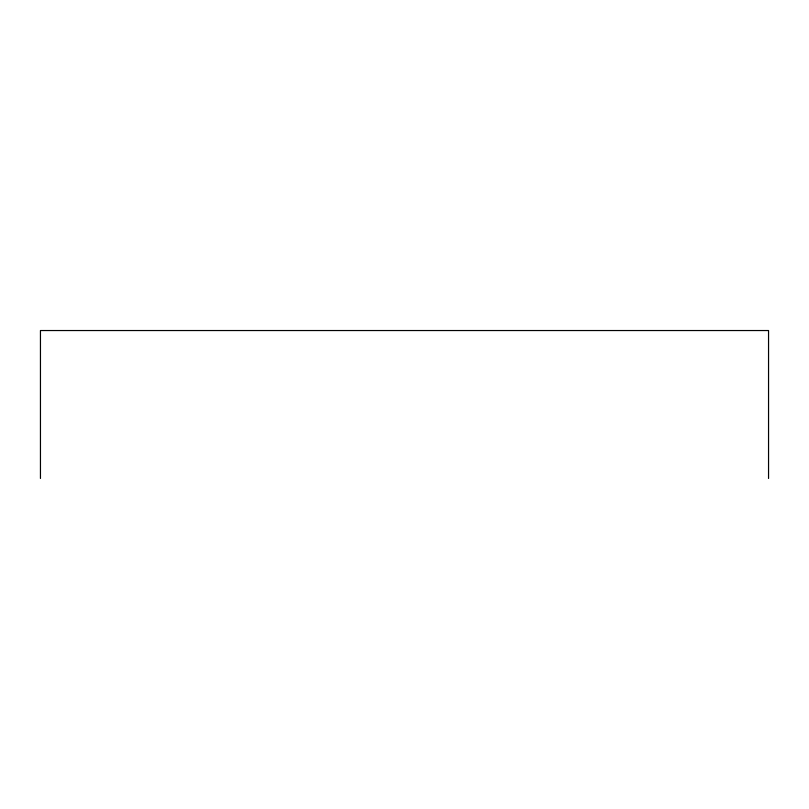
<?xml version="1.0" encoding="UTF-8"?>
<svg xmlns="http://www.w3.org/2000/svg" width="809" height="809" viewBox="0 0 809 809"><rect width="100%" height="100%" fill="white"/><g stroke="black" fill="none" stroke-linecap="round" stroke-linejoin="round"><path stroke-width="1.21" d="M768.55 478.463L768.55 330.537L40.45 330.537L40.45 478.463"/></g></svg>
